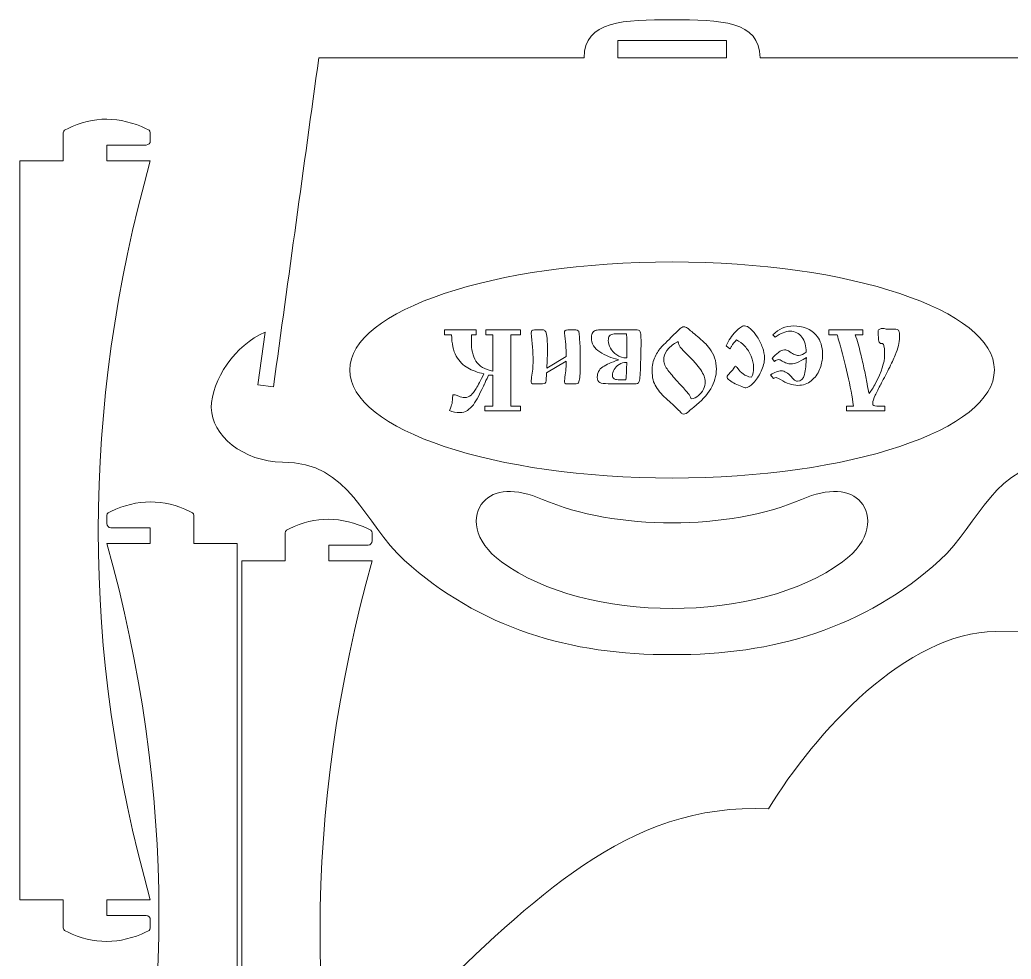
# Model space of a CAD drawing. Header units: centimetres. Extents: x -37.3 to 27.1, y -15.3 to 17.9.
# Drawn here: x -36.06 to -13.27, y -3.76 to 17.82 of the extents above; entities that cross this region are included whole.
import ezdxf

# ---------------------------------------------------------------- set-up
doc = ezdxf.new("R2010")
doc.units = ezdxf.units.CM
doc.header["$MEASUREMENT"] = 0
doc.layers.add('layer 1', color=7, linetype='Continuous')

msp = doc.modelspace()

# ---------------------------------------------------------------- linework, layer by layer
at = {"layer": 'layer 1', "color": 240, "lineweight": 9}
for points, knots in [([(-29.18952, 16.95086), (-29.53694, 14.42991), (-29.88438, 11.90894), (-30.23182, 9.38801), (-30.23182, 9.38801), (-30.23182, 9.38801), (-30.58846, 9.43715), (-30.58846, 9.43715), (-30.58846, 9.43715), (-30.58846, 9.43715), (-30.42197, 10.64517), (-30.42197, 10.64517), (-30.42197, 10.64517), (-31.10748, 10.36367), (-31.65976, 9.53778), (-31.65976, 8.91247), (-31.65976, 8.91247), (-31.65976, 8.28716), (-30.92687, 7.66187), (-30.02315, 7.66187), (-30.02315, 7.66187), (-28.47059, 7.66187), (-28.14708, 6.24784), (-27.22319, 5.40659), (-27.22319, 5.40659), (-25.51089, 3.84742), (-23.38787, 3.21712), (-21.06836, 3.23744), (-21.06836, 3.23744), (-18.74885, 3.21712), (-16.62583, 3.84742), (-14.91353, 5.40659), (-14.91353, 5.40659), (-13.98964, 6.24784), (-13.66613, 7.66187), (-12.11357, 7.66187), (-12.11357, 7.66187), (-11.20985, 7.66187), (-10.47696, 8.28717), (-10.47696, 8.91247), (-10.47696, 8.91247), (-10.47696, 9.53777), (-11.02925, 10.36369), (-11.71476, 10.64519), (-11.71476, 10.64519), (-11.71476, 10.64519), (-11.54827, 9.43717), (-11.54827, 9.43717), (-11.54827, 9.43717), (-11.54827, 9.43717), (-11.9049, 9.38801), (-11.9049, 9.38801), (-11.9049, 9.38801), (-12.25234, 11.90894), (-12.59978, 14.42991), (-12.9472, 16.95086), (-12.9472, 16.95086), (-12.9472, 16.95086), (-19.04644, 16.95086), (-19.04644, 16.95086), (-19.04644, 16.95086), (-19.04644, 17.81034), (-19.96758, 17.82483), (-21.06836, 17.82483), (-21.06836, 17.82483), (-22.16914, 17.82483), (-23.09028, 17.81137), (-23.09028, 16.95086), (-23.09028, 16.95086), (-23.09028, 16.95086), (-29.18952, 16.95086), (-29.18952, 16.95086)], [0, 0, 0, 0, 0.05263158, 0.05263158, 0.05263158, 0.05263158, 0.10526316, 0.10526316, 0.10526316, 0.10526316, 0.15789474, 0.15789474, 0.15789474, 0.15789474, 0.21052632, 0.21052632, 0.21052632, 0.21052632, 0.26315789, 0.26315789, 0.26315789, 0.26315789, 0.31578947, 0.31578947, 0.31578947, 0.31578947, 0.36842105, 0.36842105, 0.36842105, 0.36842105, 0.42105263, 0.42105263, 0.42105263, 0.42105263, 0.47368421, 0.47368421, 0.47368421, 0.47368421, 0.52631579, 0.52631579, 0.52631579, 0.52631579, 0.57894737, 0.57894737, 0.57894737, 0.57894737, 0.63157895, 0.63157895, 0.63157895, 0.63157895, 0.68421053, 0.68421053, 0.68421053, 0.68421053, 0.73684211, 0.73684211, 0.73684211, 0.73684211, 0.78947368, 0.78947368, 0.78947368, 0.78947368, 0.84210526, 0.84210526, 0.84210526, 0.84210526, 0.89473684, 0.89473684, 0.89473684, 0.89473684, 1, 1, 1, 1]), ([(-22.31836, 16.95086), (-22.31836, 16.95086), (-22.31836, 17.35086), (-22.31836, 17.35086), (-22.31836, 17.35086), (-22.31836, 17.35086), (-19.81836, 17.35086), (-19.81836, 17.35086), (-19.81836, 17.35086), (-19.81836, 17.35086), (-19.81836, 16.95086), (-19.81836, 16.95086), (-19.81836, 16.95086), (-19.81836, 16.95086), (-22.31836, 16.95086), (-22.31836, 16.95086)], [0, 0, 0, 0, 0.2, 0.2, 0.2, 0.2, 0.4, 0.4, 0.4, 0.4, 0.6, 0.6, 0.6, 0.6, 1, 1, 1, 1]), ([(-21.06836, 6.26316), (-19.99879, 6.26316), (-18.9292, 6.44269), (-18.09309, 6.80169), (-18.09309, 6.80169), (-17.4622, 7.07258), (-16.97638, 7.03087), (-16.72828, 6.74283), (-16.72828, 6.74283), (-16.46417, 6.43623), (-16.47749, 5.8587), (-17.15061, 5.36455), (-17.15061, 5.36455), (-18.12065, 4.65246), (-19.59451, 4.2964), (-21.06836, 4.2964), (-21.06836, 4.2964), (-22.54221, 4.2964), (-24.01607, 4.65246), (-24.98611, 5.36455), (-24.98611, 5.36455), (-25.65923, 5.8587), (-25.67255, 6.43623), (-25.40844, 6.74283), (-25.40844, 6.74283), (-25.16034, 7.03087), (-24.67453, 7.07259), (-24.04363, 6.80169), (-24.04363, 6.80169), (-23.20751, 6.44268), (-22.13793, 6.26316), (-21.06836, 6.26316)], [0, 0, 0, 0, 0.11111111, 0.11111111, 0.11111111, 0.11111111, 0.22222222, 0.22222222, 0.22222222, 0.22222222, 0.33333333, 0.33333333, 0.33333333, 0.33333333, 0.44444444, 0.44444444, 0.44444444, 0.44444444, 0.55555556, 0.55555556, 0.55555556, 0.55555556, 0.66666667, 0.66666667, 0.66666667, 0.66666667, 0.77777778, 0.77777778, 0.77777778, 0.77777778, 1, 1, 1, 1])]:
    msp.add_open_spline(points, degree=3, knots=knots, dxfattribs=at)
at = {"layer": 'layer 1', "color": 114, "lineweight": 9}
for points in [[(-33.06214, 14.58765), (-33.06214, 14.58765), (-34.06206, 14.58765), (-34.06206, 14.58765), (-34.06206, 14.58765), (-34.06206, 14.58765), (-34.06206, 14.94765), (-34.06206, 14.94765), (-34.06206, 14.94765), (-34.06206, 14.94765), (-33.15464, 14.94767), (-33.15464, 14.94767), (-33.15464, 14.94767), (-33.10379, 14.94767), (-33.06206, 14.99461), (-33.06206, 15.04549), (-33.06206, 15.04549), (-33.06206, 15.04549), (-33.06206, 15.23049), (-33.06206, 15.23049), (-33.06206, 15.23049), (-33.06206, 15.28137), (-33.10842, 15.30156), (-33.15456, 15.32299), (-33.15456, 15.32299), (-33.75955, 15.60409), (-34.36454, 15.62221), (-34.96955, 15.32299), (-34.96955, 15.32299), (-35.01515, 15.30044), (-35.06205, 15.28137), (-35.06205, 15.23049), (-35.06205, 15.23049), (-35.06205, 15.23049), (-35.06206, 14.58765), (-35.06206, 14.58765), (-35.06206, 14.58765), (-35.06206, 14.58765), (-36.06205, 14.58765), (-36.06205, 14.58765), (-36.06205, 14.58765), (-36.06205, 14.58765), (-36.06205, -2.40327), (-36.06205, -2.40327), (-36.06205, -2.40327), (-36.06205, -2.40327), (-35.06206, -2.40327), (-35.06206, -2.40327), (-35.06206, -2.40327), (-35.06206, -2.40327), (-35.06205, -3.04611), (-35.06205, -3.04611), (-35.06205, -3.04611), (-35.06205, -3.09699), (-35.0153, -3.11635), (-34.96955, -3.13861), (-34.96955, -3.13861), (-34.36455, -3.43297), (-33.75954, -3.42392), (-33.15456, -3.13861), (-33.15456, -3.13861), (-33.10855, -3.11691), (-33.06206, -3.09699), (-33.06206, -3.04611), (-33.06206, -3.04611), (-33.06206, -3.04611), (-33.06206, -2.86111), (-33.06206, -2.86111), (-33.06206, -2.86111), (-33.06206, -2.81024), (-33.10369, -2.76325), (-33.15456, -2.76325), (-33.15456, -2.76325), (-33.15456, -2.76325), (-34.06206, -2.76325), (-34.06206, -2.76325), (-34.06206, -2.76325), (-34.06206, -2.76325), (-34.06206, -2.40327), (-34.06206, -2.40327), (-34.06206, -2.40327), (-34.06206, -2.40327), (-33.06205, -2.40361), (-33.06205, -2.40361), (-33.06205, -2.40361), (-34.66124, 3.31886), (-34.65455, 8.86076), (-33.06214, 14.58765)], [(-34.06196, 5.79232), (-34.06196, 5.79232), (-33.06204, 5.79232), (-33.06204, 5.79232), (-33.06204, 5.79232), (-33.06204, 5.79232), (-33.06204, 6.15232), (-33.06204, 6.15232), (-33.06204, 6.15232), (-33.06204, 6.15232), (-33.96946, 6.15234), (-33.96946, 6.15234), (-33.96946, 6.15234), (-34.02031, 6.15234), (-34.06204, 6.19928), (-34.06204, 6.25016), (-34.06204, 6.25016), (-34.06204, 6.25016), (-34.06204, 6.43516), (-34.06204, 6.43516), (-34.06204, 6.43516), (-34.06204, 6.48604), (-34.01568, 6.50623), (-33.96954, 6.52766), (-33.96954, 6.52766), (-33.36455, 6.80876), (-32.75956, 6.82688), (-32.15455, 6.52766), (-32.15455, 6.52766), (-32.10895, 6.50511), (-32.06205, 6.48604), (-32.06205, 6.43516), (-32.06205, 6.43516), (-32.06205, 6.43516), (-32.06204, 5.79232), (-32.06204, 5.79232), (-32.06204, 5.79232), (-32.06204, 5.79232), (-31.06205, 5.79232), (-31.06205, 5.79232), (-31.06205, 5.79232), (-31.06205, 5.79232), (-31.06205, -11.1986), (-31.06205, -11.1986), (-31.06205, -11.1986), (-31.06205, -11.1986), (-32.06204, -11.1986), (-32.06204, -11.1986), (-32.06204, -11.1986), (-32.06204, -11.1986), (-32.06205, -11.84144), (-32.06205, -11.84144), (-32.06205, -11.84144), (-32.06205, -11.89232), (-32.1088, -11.91168), (-32.15455, -11.93394), (-32.15455, -11.93394), (-32.75955, -12.2283), (-33.36456, -12.21925), (-33.96954, -11.93394), (-33.96954, -11.93394), (-34.01555, -11.91224), (-34.06204, -11.89232), (-34.06204, -11.84144), (-34.06204, -11.84144), (-34.06204, -11.84144), (-34.06204, -11.65644), (-34.06204, -11.65644), (-34.06204, -11.65644), (-34.06204, -11.60557), (-34.02041, -11.55858), (-33.96954, -11.55858), (-33.96954, -11.55858), (-33.96954, -11.55858), (-33.06204, -11.55858), (-33.06204, -11.55858), (-33.06204, -11.55858), (-33.06204, -11.55858), (-33.06204, -11.1986), (-33.06204, -11.1986), (-33.06204, -11.1986), (-33.06204, -11.1986), (-34.06205, -11.19894), (-34.06205, -11.19894), (-34.06205, -11.19894), (-32.46286, -5.47647), (-32.46955, 0.06543), (-34.06196, 5.79232)], [(-27.96214, 5.39232), (-27.96214, 5.39232), (-28.96206, 5.39232), (-28.96206, 5.39232), (-28.96206, 5.39232), (-28.96206, 5.39232), (-28.96206, 5.75232), (-28.96206, 5.75232), (-28.96206, 5.75232), (-28.96206, 5.75232), (-28.05464, 5.75234), (-28.05464, 5.75234), (-28.05464, 5.75234), (-28.00379, 5.75234), (-27.96206, 5.79928), (-27.96206, 5.85016), (-27.96206, 5.85016), (-27.96206, 5.85016), (-27.96206, 6.03516), (-27.96206, 6.03516), (-27.96206, 6.03516), (-27.96206, 6.08604), (-28.00842, 6.10623), (-28.05456, 6.12766), (-28.05456, 6.12766), (-28.65955, 6.40876), (-29.26454, 6.42688), (-29.86955, 6.12766), (-29.86955, 6.12766), (-29.91515, 6.10511), (-29.96205, 6.08604), (-29.96205, 6.03516), (-29.96205, 6.03516), (-29.96205, 6.03516), (-29.96206, 5.39232), (-29.96206, 5.39232), (-29.96206, 5.39232), (-29.96206, 5.39232), (-30.96205, 5.39232), (-30.96205, 5.39232), (-30.96205, 5.39232), (-30.96205, 5.39232), (-30.96205, -11.5986), (-30.96205, -11.5986), (-30.96205, -11.5986), (-30.96205, -11.5986), (-29.96206, -11.5986), (-29.96206, -11.5986), (-29.96206, -11.5986), (-29.96206, -11.5986), (-29.96205, -12.24144), (-29.96205, -12.24144), (-29.96205, -12.24144), (-29.96205, -12.29232), (-29.9153, -12.31168), (-29.86955, -12.33394), (-29.86955, -12.33394), (-29.26455, -12.6283), (-28.65954, -12.61925), (-28.05456, -12.33394), (-28.05456, -12.33394), (-28.00855, -12.31224), (-27.96206, -12.29232), (-27.96206, -12.24144), (-27.96206, -12.24144), (-27.96206, -12.24144), (-27.96206, -12.05644), (-27.96206, -12.05644), (-27.96206, -12.05644), (-27.96206, -12.00557), (-28.00369, -11.95858), (-28.05456, -11.95858), (-28.05456, -11.95858), (-28.05456, -11.95858), (-28.96206, -11.95858), (-28.96206, -11.95858), (-28.96206, -11.95858), (-28.96206, -11.95858), (-28.96206, -11.5986), (-28.96206, -11.5986), (-28.96206, -11.5986), (-28.96206, -11.5986), (-27.96205, -11.59894), (-27.96205, -11.59894), (-27.96205, -11.59894), (-29.56124, -5.87647), (-29.55455, -0.33457), (-27.96214, 5.39232)]]:
    msp.add_open_spline(points, degree=3, knots=[0, 0, 0, 0, 0.04347826, 0.04347826, 0.04347826, 0.04347826, 0.08695652, 0.08695652, 0.08695652, 0.08695652, 0.13043478, 0.13043478, 0.13043478, 0.13043478, 0.17391304, 0.17391304, 0.17391304, 0.17391304, 0.2173913, 0.2173913, 0.2173913, 0.2173913, 0.26086957, 0.26086957, 0.26086957, 0.26086957, 0.30434783, 0.30434783, 0.30434783, 0.30434783, 0.34782609, 0.34782609, 0.34782609, 0.34782609, 0.39130435, 0.39130435, 0.39130435, 0.39130435, 0.43478261, 0.43478261, 0.43478261, 0.43478261, 0.47826087, 0.47826087, 0.47826087, 0.47826087, 0.52173913, 0.52173913, 0.52173913, 0.52173913, 0.56521739, 0.56521739, 0.56521739, 0.56521739, 0.60869565, 0.60869565, 0.60869565, 0.60869565, 0.65217391, 0.65217391, 0.65217391, 0.65217391, 0.69565217, 0.69565217, 0.69565217, 0.69565217, 0.73913043, 0.73913043, 0.73913043, 0.73913043, 0.7826087, 0.7826087, 0.7826087, 0.7826087, 0.82608696, 0.82608696, 0.82608696, 0.82608696, 0.86956522, 0.86956522, 0.86956522, 0.86956522, 0.91304348, 0.91304348, 0.91304348, 0.91304348, 1, 1, 1, 1], dxfattribs=at)
at = {"layer": 'layer 1', "color": 250, "lineweight": 9}
for points, knots in [([(-28.47853, 9.77714), (-28.47853, 11.14846), (-25.16019, 12.26055), (-21.06836, 12.26055), (-21.06836, 12.26055), (-16.97652, 12.26055), (-13.65818, 11.14846), (-13.65818, 9.77714), (-13.65818, 9.77714), (-13.65818, 8.40582), (-16.97652, 7.29373), (-21.06836, 7.29373), (-21.06836, 7.29373), (-25.16019, 7.29373), (-28.47853, 8.40582), (-28.47853, 9.77714)], [0, 0, 0, 0, 0.2, 0.2, 0.2, 0.2, 0.4, 0.4, 0.4, 0.4, 0.6, 0.6, 0.6, 0.6, 1, 1, 1, 1]), ([(-20.80549, 8.76343), (-20.82237, 8.76343), (-20.83657, 8.76876), (-20.84767, 8.77986), (-20.84767, 8.77986), (-20.85878, 8.79096), (-20.88231, 8.81583), (-20.91738, 8.85401), (-20.91738, 8.85401), (-20.97644, 8.9144), (-21.06081, 8.99299), (-21.17048, 9.08846), (-21.17048, 9.08846), (-21.2846, 9.18836), (-21.37296, 9.28782), (-21.43468, 9.38729), (-21.43468, 9.38729), (-21.4964, 9.4863), (-21.52748, 9.60886), (-21.52748, 9.7545), (-21.52748, 9.7545), (-21.52748, 9.87882), (-21.50484, 9.98761), (-21.45954, 10.0813), (-21.45954, 10.0813), (-21.41425, 10.17499), (-21.36363, 10.25092), (-21.30858, 10.30909), (-21.30858, 10.30909), (-21.25307, 10.3677), (-21.14073, 10.47826), (-20.97067, 10.64211), (-20.97067, 10.64211), (-20.9205, 10.69228), (-20.88319, 10.72647), (-20.85922, 10.74513), (-20.85922, 10.74513), (-20.8348, 10.76333), (-20.81259, 10.77265), (-20.79217, 10.77265), (-20.79217, 10.77265), (-20.77352, 10.77265), (-20.74821, 10.76066), (-20.71535, 10.73713), (-20.71535, 10.73713), (-20.68249, 10.7136), (-20.61767, 10.66076), (-20.52042, 10.57817), (-20.52042, 10.57817), (-20.4254, 10.49558), (-20.35924, 10.43741), (-20.32194, 10.40278), (-20.32194, 10.40278), (-20.28465, 10.36859), (-20.24335, 10.32108), (-20.19806, 10.26024), (-20.19806, 10.26024), (-20.15277, 10.19986), (-20.11681, 10.13148), (-20.08972, 10.0551), (-20.08972, 10.0551), (-20.06263, 9.97873), (-20.04887, 9.89303), (-20.04887, 9.79712), (-20.04887, 9.79712), (-20.04887, 9.48764), (-20.22293, 9.1968), (-20.57105, 8.92328), (-20.57105, 8.92328), (-20.62255, 8.88287), (-20.66074, 8.84957), (-20.6856, 8.8247), (-20.6856, 8.8247), (-20.7229, 8.78386), (-20.76287, 8.76343), (-20.80549, 8.76343)], [0, 0, 0, 0, 0.05, 0.05, 0.05, 0.05, 0.1, 0.1, 0.1, 0.1, 0.15, 0.15, 0.15, 0.15, 0.2, 0.2, 0.2, 0.2, 0.25, 0.25, 0.25, 0.25, 0.3, 0.3, 0.3, 0.3, 0.35, 0.35, 0.35, 0.35, 0.4, 0.4, 0.4, 0.4, 0.45, 0.45, 0.45, 0.45, 0.5, 0.5, 0.5, 0.5, 0.55, 0.55, 0.55, 0.55, 0.6, 0.6, 0.6, 0.6, 0.65, 0.65, 0.65, 0.65, 0.7, 0.7, 0.7, 0.7, 0.75, 0.75, 0.75, 0.75, 0.8, 0.8, 0.8, 0.8, 0.85, 0.85, 0.85, 0.85, 0.9, 0.9, 0.9, 0.9, 1, 1, 1, 1]), ([(-19.73983, 10.26336), (-19.73983, 10.26336), (-19.82774, 10.33262), (-19.82774, 10.33262), (-19.82774, 10.33262), (-19.7678, 10.45872), (-19.69542, 10.56618), (-19.61061, 10.65632), (-19.61061, 10.65632), (-19.52536, 10.74601), (-19.45609, 10.79086), (-19.40192, 10.79086), (-19.40192, 10.79086), (-19.36107, 10.79086), (-19.31445, 10.76777), (-19.26205, 10.72159), (-19.26205, 10.72159), (-19.20966, 10.67541), (-19.15859, 10.61413), (-19.10931, 10.53732), (-19.10931, 10.53732), (-19.06002, 10.4605), (-19.02006, 10.37969), (-18.98942, 10.29443), (-18.98942, 10.29443), (-18.95878, 10.20963), (-18.94324, 10.13059), (-18.94324, 10.05821), (-18.94324, 10.05821), (-18.94324, 9.95786), (-18.96899, 9.85396), (-19.02006, 9.7465), (-19.02006, 9.7465), (-19.07112, 9.63905), (-19.13151, 9.54936), (-19.20166, 9.47698), (-19.20166, 9.47698), (-19.27138, 9.4046), (-19.3291, 9.3682), (-19.37528, 9.3682), (-19.37528, 9.3682), (-19.38949, 9.3682), (-19.42057, 9.37707), (-19.46808, 9.39528), (-19.46808, 9.39528), (-19.51559, 9.41304), (-19.56533, 9.4348), (-19.61683, 9.46011), (-19.61683, 9.46011), (-19.66789, 9.48542), (-19.7123, 9.5125), (-19.74871, 9.54048), (-19.74871, 9.54048), (-19.78556, 9.56889), (-19.80377, 9.59376), (-19.80377, 9.61596), (-19.80377, 9.61596), (-19.80377, 9.63283), (-19.7789, 9.66747), (-19.72873, 9.71987), (-19.72873, 9.71987), (-19.69676, 9.75361), (-19.67544, 9.77759), (-19.66523, 9.79313), (-19.66523, 9.79313), (-19.65502, 9.80822), (-19.64525, 9.82421), (-19.63548, 9.84108), (-19.63548, 9.84108), (-19.62571, 9.85796), (-19.61772, 9.86639), (-19.61195, 9.86639), (-19.61195, 9.86639), (-19.60307, 9.86639), (-19.58442, 9.84685), (-19.55555, 9.80778), (-19.55555, 9.80778), (-19.52048, 9.7616), (-19.48007, 9.72075), (-19.43433, 9.68612), (-19.43433, 9.68612), (-19.3886, 9.65149), (-19.32422, 9.62573), (-19.24163, 9.60841), (-19.24163, 9.60841), (-19.21099, 9.67013), (-19.19589, 9.7474), (-19.19589, 9.83975), (-19.19589, 9.83975), (-19.19589, 9.92145), (-19.2141, 10.00582), (-19.25095, 10.09329), (-19.25095, 10.09329), (-19.28736, 10.18032), (-19.3362, 10.25802), (-19.39748, 10.32596), (-19.39748, 10.32596), (-19.45831, 10.3939), (-19.52181, 10.44052), (-19.58752, 10.46627), (-19.58752, 10.46627), (-19.62882, 10.42453), (-19.66701, 10.37569), (-19.70208, 10.3193), (-19.70208, 10.3193), (-19.70519, 10.31442), (-19.71008, 10.30687), (-19.71629, 10.29621), (-19.71629, 10.29621), (-19.72296, 10.286), (-19.73095, 10.2749), (-19.73983, 10.26336)], [0, 0, 0, 0, 0.03448276, 0.03448276, 0.03448276, 0.03448276, 0.06896552, 0.06896552, 0.06896552, 0.06896552, 0.10344828, 0.10344828, 0.10344828, 0.10344828, 0.13793103, 0.13793103, 0.13793103, 0.13793103, 0.17241379, 0.17241379, 0.17241379, 0.17241379, 0.20689655, 0.20689655, 0.20689655, 0.20689655, 0.24137931, 0.24137931, 0.24137931, 0.24137931, 0.27586207, 0.27586207, 0.27586207, 0.27586207, 0.31034483, 0.31034483, 0.31034483, 0.31034483, 0.34482759, 0.34482759, 0.34482759, 0.34482759, 0.37931034, 0.37931034, 0.37931034, 0.37931034, 0.4137931, 0.4137931, 0.4137931, 0.4137931, 0.44827586, 0.44827586, 0.44827586, 0.44827586, 0.48275862, 0.48275862, 0.48275862, 0.48275862, 0.51724138, 0.51724138, 0.51724138, 0.51724138, 0.55172414, 0.55172414, 0.55172414, 0.55172414, 0.5862069, 0.5862069, 0.5862069, 0.5862069, 0.62068966, 0.62068966, 0.62068966, 0.62068966, 0.65517241, 0.65517241, 0.65517241, 0.65517241, 0.68965517, 0.68965517, 0.68965517, 0.68965517, 0.72413793, 0.72413793, 0.72413793, 0.72413793, 0.75862069, 0.75862069, 0.75862069, 0.75862069, 0.79310345, 0.79310345, 0.79310345, 0.79310345, 0.82758621, 0.82758621, 0.82758621, 0.82758621, 0.86206897, 0.86206897, 0.86206897, 0.86206897, 0.89655172, 0.89655172, 0.89655172, 0.89655172, 0.93103448, 0.93103448, 0.93103448, 0.93103448, 1, 1, 1, 1]), ([(-18.73499, 9.58177), (-18.73499, 9.58177), (-18.8047, 9.66436), (-18.8047, 9.66436), (-18.8047, 9.66436), (-18.70879, 9.72652), (-18.6262, 9.75761), (-18.55694, 9.75761), (-18.55694, 9.75761), (-18.48278, 9.75761), (-18.40553, 9.71143), (-18.32515, 9.61907), (-18.32515, 9.61907), (-18.29496, 9.58488), (-18.27099, 9.55957), (-18.25278, 9.54358), (-18.25278, 9.54358), (-18.23457, 9.52805), (-18.21282, 9.52005), (-18.18662, 9.52005), (-18.18662, 9.52005), (-18.10492, 9.52005), (-18.05119, 9.572), (-18.02544, 9.67635), (-18.02544, 9.67635), (-17.99968, 9.78025), (-17.98503, 9.91035), (-17.98104, 10.06665), (-17.98104, 10.06665), (-18.02366, 10.03335), (-18.08183, 10.00004), (-18.15598, 9.96585), (-18.15598, 9.96585), (-18.23013, 9.93211), (-18.29008, 9.91479), (-18.33581, 9.91479), (-18.33581, 9.91479), (-18.37, 9.91479), (-18.40197, 9.92012), (-18.43128, 9.93033), (-18.43128, 9.93033), (-18.46547, 9.94321), (-18.50054, 9.96053), (-18.53651, 9.98273), (-18.53651, 9.98273), (-18.57204, 10.00448), (-18.59867, 10.01559), (-18.61555, 10.01559), (-18.61555, 10.01559), (-18.65196, 10.01559), (-18.6857, 10.00182), (-18.71679, 9.97341), (-18.71679, 9.97341), (-18.71679, 9.97341), (-18.77007, 10.04489), (-18.77007, 10.04489), (-18.77007, 10.04489), (-18.72655, 10.09507), (-18.67727, 10.1408), (-18.6231, 10.18076), (-18.6231, 10.18076), (-18.59468, 10.20208), (-18.57159, 10.21717), (-18.55472, 10.22605), (-18.55472, 10.22605), (-18.5374, 10.23493), (-18.51431, 10.23938), (-18.48456, 10.23938), (-18.48456, 10.23938), (-18.44593, 10.23938), (-18.40463, 10.22428), (-18.35979, 10.19453), (-18.35979, 10.19453), (-18.3145, 10.16389), (-18.27853, 10.14214), (-18.25189, 10.13014), (-18.25189, 10.13014), (-18.2248, 10.11816), (-18.19505, 10.11194), (-18.16264, 10.11194), (-18.16264, 10.11194), (-18.10181, 10.11194), (-18.04231, 10.1377), (-17.9837, 10.1892), (-17.9837, 10.1892), (-17.9837, 10.3273), (-18.017, 10.44185), (-18.08361, 10.53243), (-18.08361, 10.53243), (-18.15021, 10.62346), (-18.24034, 10.66875), (-18.35446, 10.66875), (-18.35446, 10.66875), (-18.45525, 10.66875), (-18.56982, 10.62257), (-18.69814, 10.53022), (-18.69814, 10.53022), (-18.69814, 10.53022), (-18.74876, 10.58616), (-18.74876, 10.58616), (-18.74876, 10.58616), (-18.62221, 10.72248), (-18.46236, 10.79086), (-18.26921, 10.79086), (-18.26921, 10.79086), (-18.17685, 10.79086), (-18.08183, 10.7731), (-17.98458, 10.73802), (-17.98458, 10.73802), (-17.8869, 10.7025), (-17.80165, 10.63767), (-17.72882, 10.54353), (-17.72882, 10.54353), (-17.656, 10.44896), (-17.61604, 10.32108), (-17.6085, 10.15989), (-17.6085, 10.15989), (-17.6085, 10.15989), (-17.6085, 10.06887), (-17.6085, 10.06887), (-17.6085, 10.06887), (-17.61382, 9.97873), (-17.63691, 9.88371), (-17.67821, 9.78469), (-17.67821, 9.78469), (-17.7195, 9.68523), (-17.78211, 9.60042), (-17.86692, 9.52982), (-17.86692, 9.52982), (-17.95129, 9.45922), (-18.05519, 9.42414), (-18.17818, 9.42414), (-18.17818, 9.42414), (-18.3034, 9.42414), (-18.4366, 9.46854), (-18.57825, 9.5578), (-18.57825, 9.5578), (-18.61999, 9.58755), (-18.65285, 9.60264), (-18.67638, 9.60264), (-18.67638, 9.60264), (-18.69947, 9.60264), (-18.71901, 9.59554), (-18.73499, 9.58177)], [0, 0, 0, 0, 0.02702703, 0.02702703, 0.02702703, 0.02702703, 0.05405405, 0.05405405, 0.05405405, 0.05405405, 0.08108108, 0.08108108, 0.08108108, 0.08108108, 0.10810811, 0.10810811, 0.10810811, 0.10810811, 0.13513514, 0.13513514, 0.13513514, 0.13513514, 0.16216216, 0.16216216, 0.16216216, 0.16216216, 0.18918919, 0.18918919, 0.18918919, 0.18918919, 0.21621622, 0.21621622, 0.21621622, 0.21621622, 0.24324324, 0.24324324, 0.24324324, 0.24324324, 0.27027027, 0.27027027, 0.27027027, 0.27027027, 0.2972973, 0.2972973, 0.2972973, 0.2972973, 0.32432432, 0.32432432, 0.32432432, 0.32432432, 0.35135135, 0.35135135, 0.35135135, 0.35135135, 0.37837838, 0.37837838, 0.37837838, 0.37837838, 0.40540541, 0.40540541, 0.40540541, 0.40540541, 0.43243243, 0.43243243, 0.43243243, 0.43243243, 0.45945946, 0.45945946, 0.45945946, 0.45945946, 0.48648649, 0.48648649, 0.48648649, 0.48648649, 0.51351351, 0.51351351, 0.51351351, 0.51351351, 0.54054054, 0.54054054, 0.54054054, 0.54054054, 0.56756757, 0.56756757, 0.56756757, 0.56756757, 0.59459459, 0.59459459, 0.59459459, 0.59459459, 0.62162162, 0.62162162, 0.62162162, 0.62162162, 0.64864865, 0.64864865, 0.64864865, 0.64864865, 0.67567568, 0.67567568, 0.67567568, 0.67567568, 0.7027027, 0.7027027, 0.7027027, 0.7027027, 0.72972973, 0.72972973, 0.72972973, 0.72972973, 0.75675676, 0.75675676, 0.75675676, 0.75675676, 0.78378378, 0.78378378, 0.78378378, 0.78378378, 0.81081081, 0.81081081, 0.81081081, 0.81081081, 0.83783784, 0.83783784, 0.83783784, 0.83783784, 0.86486486, 0.86486486, 0.86486486, 0.86486486, 0.89189189, 0.89189189, 0.89189189, 0.89189189, 0.91891892, 0.91891892, 0.91891892, 0.91891892, 0.94594595, 0.94594595, 0.94594595, 0.94594595, 1, 1, 1, 1]), ([(-16.68403, 10.58838), (-16.68403, 10.58838), (-16.8572, 10.58838), (-16.8572, 10.58838), (-16.8572, 10.58838), (-16.81146, 10.45029), (-16.77106, 10.30998), (-16.73554, 10.16655), (-16.73554, 10.16655), (-16.70046, 10.02313), (-16.6716, 9.89614), (-16.64895, 9.78469), (-16.64895, 9.78469), (-16.6263, 9.67368), (-16.60544, 9.5649), (-16.5859, 9.45833), (-16.5859, 9.45833), (-16.56902, 9.36464), (-16.55348, 9.29049), (-16.54016, 9.2372), (-16.54016, 9.2372), (-16.49265, 9.29271), (-16.44203, 9.37308), (-16.38875, 9.47742), (-16.38875, 9.47742), (-16.25155, 9.7323), (-16.18316, 9.94632), (-16.18316, 10.11949), (-16.18316, 10.11949), (-16.18316, 10.20164), (-16.18583, 10.26158), (-16.1916, 10.29932), (-16.1916, 10.29932), (-16.19782, 10.33662), (-16.20537, 10.36059), (-16.21469, 10.37081), (-16.21469, 10.37081), (-16.22402, 10.38102), (-16.23556, 10.3859), (-16.25021, 10.3859), (-16.25021, 10.3859), (-16.25021, 10.3859), (-16.26043, 10.3859), (-16.26043, 10.3859), (-16.26043, 10.3859), (-16.26043, 10.3859), (-16.26575, 10.3859), (-16.26575, 10.3859), (-16.26575, 10.3859), (-16.28662, 10.3859), (-16.30216, 10.40367), (-16.31326, 10.4383), (-16.31326, 10.4383), (-16.32392, 10.47293), (-16.32925, 10.54797), (-16.32925, 10.66298), (-16.32925, 10.66298), (-16.32925, 10.68873), (-16.31682, 10.70738), (-16.2924, 10.71893), (-16.2924, 10.71893), (-16.27553, 10.72603), (-16.25599, 10.72958), (-16.23378, 10.72958), (-16.23378, 10.72958), (-16.21247, 10.72958), (-16.18228, 10.72603), (-16.1432, 10.71893), (-16.1432, 10.71893), (-16.12722, 10.7176), (-16.10324, 10.7167), (-16.07127, 10.7167), (-16.07127, 10.7167), (-16.03397, 10.7167), (-16.00555, 10.7176), (-15.98602, 10.71893), (-15.98602, 10.71893), (-15.9354, 10.71893), (-15.89943, 10.71316), (-15.87767, 10.70072), (-15.87767, 10.70072), (-15.85547, 10.68873), (-15.84304, 10.66342), (-15.83949, 10.62568), (-15.83949, 10.62568), (-15.83949, 10.62568), (-15.83949, 10.53243), (-15.83949, 10.53243), (-15.83949, 10.53243), (-15.84304, 10.46761), (-15.85192, 10.40278), (-15.86569, 10.33884), (-15.86569, 10.33884), (-15.87989, 10.27445), (-15.90432, 10.19986), (-15.93851, 10.11505), (-15.93851, 10.11505), (-15.97314, 10.03024), (-16.02376, 9.92367), (-16.08992, 9.79446), (-16.08992, 9.79446), (-16.13876, 9.70033), (-16.17961, 9.62084), (-16.21291, 9.55602), (-16.21291, 9.55602), (-16.24622, 9.49119), (-16.26398, 9.457), (-16.26575, 9.45345), (-16.26575, 9.45345), (-16.31948, 9.35532), (-16.36433, 9.26917), (-16.40074, 9.19458), (-16.40074, 9.19458), (-16.4367, 9.11998), (-16.45491, 9.05959), (-16.45491, 9.01342), (-16.45491, 9.01342), (-16.45491, 8.98455), (-16.44736, 8.96635), (-16.43226, 8.9588), (-16.43226, 8.9588), (-16.41717, 8.95125), (-16.39452, 8.94725), (-16.36433, 8.94725), (-16.36433, 8.94725), (-16.36433, 8.94725), (-16.1805, 8.94725), (-16.1805, 8.94725), (-16.1805, 8.94725), (-16.1805, 8.94725), (-16.1805, 8.83536), (-16.1805, 8.83536), (-16.1805, 8.83536), (-16.1805, 8.83536), (-17.06012, 8.83536), (-17.06012, 8.83536), (-17.06012, 8.83536), (-17.06012, 8.83536), (-17.06012, 8.94725), (-17.06012, 8.94725), (-17.06012, 8.94725), (-17.06012, 8.94725), (-16.89716, 8.94725), (-16.89716, 8.94725), (-16.89716, 8.94725), (-16.92647, 9.16438), (-16.97131, 9.40682), (-17.0317, 9.67413), (-17.0317, 9.67413), (-17.09209, 9.94144), (-17.15603, 10.18476), (-17.22263, 10.40411), (-17.22263, 10.40411), (-17.24084, 10.46228), (-17.25771, 10.52356), (-17.27281, 10.58838), (-17.27281, 10.58838), (-17.27281, 10.58838), (-17.4673, 10.58838), (-17.4673, 10.58838), (-17.4673, 10.58838), (-17.4673, 10.58838), (-17.4673, 10.70028), (-17.4673, 10.70028), (-17.4673, 10.70028), (-17.4673, 10.70028), (-16.68403, 10.70028), (-16.68403, 10.70028), (-16.68403, 10.70028), (-16.68403, 10.70028), (-16.68403, 10.58838), (-16.68403, 10.58838)], [0, 0, 0, 0, 0.02272727, 0.02272727, 0.02272727, 0.02272727, 0.04545455, 0.04545455, 0.04545455, 0.04545455, 0.06818182, 0.06818182, 0.06818182, 0.06818182, 0.09090909, 0.09090909, 0.09090909, 0.09090909, 0.11363636, 0.11363636, 0.11363636, 0.11363636, 0.13636364, 0.13636364, 0.13636364, 0.13636364, 0.15909091, 0.15909091, 0.15909091, 0.15909091, 0.18181818, 0.18181818, 0.18181818, 0.18181818, 0.20454545, 0.20454545, 0.20454545, 0.20454545, 0.22727273, 0.22727273, 0.22727273, 0.22727273, 0.25, 0.25, 0.25, 0.25, 0.27272727, 0.27272727, 0.27272727, 0.27272727, 0.29545455, 0.29545455, 0.29545455, 0.29545455, 0.31818182, 0.31818182, 0.31818182, 0.31818182, 0.34090909, 0.34090909, 0.34090909, 0.34090909, 0.36363636, 0.36363636, 0.36363636, 0.36363636, 0.38636364, 0.38636364, 0.38636364, 0.38636364, 0.40909091, 0.40909091, 0.40909091, 0.40909091, 0.43181818, 0.43181818, 0.43181818, 0.43181818, 0.45454545, 0.45454545, 0.45454545, 0.45454545, 0.47727273, 0.47727273, 0.47727273, 0.47727273, 0.5, 0.5, 0.5, 0.5, 0.52272727, 0.52272727, 0.52272727, 0.52272727, 0.54545455, 0.54545455, 0.54545455, 0.54545455, 0.56818182, 0.56818182, 0.56818182, 0.56818182, 0.59090909, 0.59090909, 0.59090909, 0.59090909, 0.61363636, 0.61363636, 0.61363636, 0.61363636, 0.63636364, 0.63636364, 0.63636364, 0.63636364, 0.65909091, 0.65909091, 0.65909091, 0.65909091, 0.68181818, 0.68181818, 0.68181818, 0.68181818, 0.70454545, 0.70454545, 0.70454545, 0.70454545, 0.72727273, 0.72727273, 0.72727273, 0.72727273, 0.75, 0.75, 0.75, 0.75, 0.77272727, 0.77272727, 0.77272727, 0.77272727, 0.79545455, 0.79545455, 0.79545455, 0.79545455, 0.81818182, 0.81818182, 0.81818182, 0.81818182, 0.84090909, 0.84090909, 0.84090909, 0.84090909, 0.86363636, 0.86363636, 0.86363636, 0.86363636, 0.88636364, 0.88636364, 0.88636364, 0.88636364, 0.90909091, 0.90909091, 0.90909091, 0.90909091, 0.93181818, 0.93181818, 0.93181818, 0.93181818, 0.95454545, 0.95454545, 0.95454545, 0.95454545, 1, 1, 1, 1]), ([(-25.18626, 9.6577), (-25.18626, 9.6577), (-25.28439, 9.6577), (-25.28439, 9.6577), (-25.28439, 9.6577), (-25.28439, 9.6577), (-25.32169, 9.58355), (-25.32169, 9.58355), (-25.32169, 9.58355), (-25.33946, 9.54891), (-25.35366, 9.5165), (-25.36432, 9.48719), (-25.36432, 9.48719), (-25.37853, 9.45877), (-25.38874, 9.43746), (-25.3954, 9.42458), (-25.3954, 9.42458), (-25.40206, 9.41126), (-25.4105, 9.39395), (-25.42027, 9.37263), (-25.42027, 9.37263), (-25.45135, 9.31047), (-25.48509, 9.24298), (-25.5215, 9.17016), (-25.5215, 9.17016), (-25.55836, 9.09734), (-25.59654, 9.0334), (-25.63651, 8.97834), (-25.63651, 8.97834), (-25.67691, 8.92328), (-25.72265, 8.87932), (-25.77416, 8.8469), (-25.77416, 8.8469), (-25.82567, 8.81405), (-25.88427, 8.79762), (-25.95043, 8.79762), (-25.95043, 8.79762), (-26.03347, 8.79762), (-26.11206, 8.81361), (-26.18533, 8.84558), (-26.18533, 8.84558), (-26.15202, 8.93171), (-26.13382, 8.98145), (-26.12982, 8.99521), (-26.12982, 8.99521), (-26.12583, 9.00897), (-26.12227, 9.03784), (-26.11828, 9.08268), (-26.11828, 9.08268), (-26.11295, 9.12709), (-26.11028, 9.16972), (-26.11028, 9.20968), (-26.11028, 9.20968), (-26.11028, 9.20968), (-26.057, 9.20968), (-26.057, 9.20968), (-26.057, 9.20968), (-26.02548, 9.19857), (-25.99706, 9.18703), (-25.97175, 9.17549), (-25.97175, 9.17549), (-25.92868, 9.15417), (-25.88073, 9.14352), (-25.82833, 9.14352), (-25.82833, 9.14352), (-25.77593, 9.14352), (-25.7302, 9.16128), (-25.68979, 9.1968), (-25.68979, 9.1968), (-25.64983, 9.23232), (-25.60987, 9.28516), (-25.56946, 9.35487), (-25.56946, 9.35487), (-25.5295, 9.42414), (-25.47089, 9.53515), (-25.39362, 9.68745), (-25.39362, 9.68745), (-25.5366, 9.72031), (-25.66048, 9.7656), (-25.76616, 9.82421), (-25.76616, 9.82421), (-25.87184, 9.88282), (-25.95887, 9.97385), (-26.02814, 10.09684), (-26.02814, 10.09684), (-26.09741, 10.22028), (-26.13337, 10.38413), (-26.13693, 10.58838), (-26.13693, 10.58838), (-26.13693, 10.58838), (-26.29722, 10.58838), (-26.29722, 10.58838), (-26.29722, 10.58838), (-26.29722, 10.58838), (-26.29722, 10.70028), (-26.29722, 10.70028), (-26.29722, 10.70028), (-26.29722, 10.70028), (-25.57257, 10.70028), (-25.57257, 10.70028), (-25.57257, 10.70028), (-25.57257, 10.70028), (-25.57257, 10.58838), (-25.57257, 10.58838), (-25.57257, 10.58838), (-25.57257, 10.58838), (-25.67603, 10.58838), (-25.67603, 10.58838), (-25.67603, 10.58838), (-25.67913, 10.52089), (-25.68091, 10.47293), (-25.68091, 10.44452), (-25.68091, 10.44452), (-25.68091, 10.34505), (-25.67336, 10.25802), (-25.65738, 10.18298), (-25.65738, 10.18298), (-25.64139, 10.10795), (-25.61475, 10.04134), (-25.57701, 9.98317), (-25.57701, 9.98317), (-25.53927, 9.925), (-25.4882, 9.87616), (-25.42337, 9.83753), (-25.42337, 9.83753), (-25.35855, 9.79846), (-25.27951, 9.76959), (-25.18626, 9.75139), (-25.18626, 9.75139), (-25.18626, 9.75139), (-25.18626, 10.58838), (-25.18626, 10.58838), (-25.18626, 10.58838), (-25.18626, 10.58838), (-25.35144, 10.58838), (-25.35144, 10.58838), (-25.35144, 10.58838), (-25.35144, 10.58838), (-25.35144, 10.70028), (-25.35144, 10.70028), (-25.35144, 10.70028), (-25.35144, 10.70028), (-24.55219, 10.70028), (-24.55219, 10.70028), (-24.55219, 10.70028), (-24.55219, 10.70028), (-24.55219, 10.58838), (-24.55219, 10.58838), (-24.55219, 10.58838), (-24.55219, 10.58838), (-24.77332, 10.58838), (-24.77332, 10.58838), (-24.77332, 10.58838), (-24.77332, 10.58838), (-24.77332, 8.94681), (-24.77332, 8.94681), (-24.77332, 8.94681), (-24.77332, 8.94681), (-24.55219, 8.94681), (-24.55219, 8.94681), (-24.55219, 8.94681), (-24.55219, 8.94681), (-24.55219, 8.83536), (-24.55219, 8.83536), (-24.55219, 8.83536), (-24.55219, 8.83536), (-25.36965, 8.83536), (-25.36965, 8.83536), (-25.36965, 8.83536), (-25.36965, 8.83536), (-25.36965, 8.94681), (-25.36965, 8.94681), (-25.36965, 8.94681), (-25.36965, 8.94681), (-25.18626, 8.94681), (-25.18626, 8.94681), (-25.18626, 8.94681), (-25.18626, 8.94681), (-25.18626, 9.6577), (-25.18626, 9.6577)], [0, 0, 0, 0, 0.02173913, 0.02173913, 0.02173913, 0.02173913, 0.04347826, 0.04347826, 0.04347826, 0.04347826, 0.06521739, 0.06521739, 0.06521739, 0.06521739, 0.08695652, 0.08695652, 0.08695652, 0.08695652, 0.10869565, 0.10869565, 0.10869565, 0.10869565, 0.13043478, 0.13043478, 0.13043478, 0.13043478, 0.15217391, 0.15217391, 0.15217391, 0.15217391, 0.17391304, 0.17391304, 0.17391304, 0.17391304, 0.19565217, 0.19565217, 0.19565217, 0.19565217, 0.2173913, 0.2173913, 0.2173913, 0.2173913, 0.23913043, 0.23913043, 0.23913043, 0.23913043, 0.26086957, 0.26086957, 0.26086957, 0.26086957, 0.2826087, 0.2826087, 0.2826087, 0.2826087, 0.30434783, 0.30434783, 0.30434783, 0.30434783, 0.32608696, 0.32608696, 0.32608696, 0.32608696, 0.34782609, 0.34782609, 0.34782609, 0.34782609, 0.36956522, 0.36956522, 0.36956522, 0.36956522, 0.39130435, 0.39130435, 0.39130435, 0.39130435, 0.41304348, 0.41304348, 0.41304348, 0.41304348, 0.43478261, 0.43478261, 0.43478261, 0.43478261, 0.45652174, 0.45652174, 0.45652174, 0.45652174, 0.47826087, 0.47826087, 0.47826087, 0.47826087, 0.5, 0.5, 0.5, 0.5, 0.52173913, 0.52173913, 0.52173913, 0.52173913, 0.54347826, 0.54347826, 0.54347826, 0.54347826, 0.56521739, 0.56521739, 0.56521739, 0.56521739, 0.58695652, 0.58695652, 0.58695652, 0.58695652, 0.60869565, 0.60869565, 0.60869565, 0.60869565, 0.63043478, 0.63043478, 0.63043478, 0.63043478, 0.65217391, 0.65217391, 0.65217391, 0.65217391, 0.67391304, 0.67391304, 0.67391304, 0.67391304, 0.69565217, 0.69565217, 0.69565217, 0.69565217, 0.7173913, 0.7173913, 0.7173913, 0.7173913, 0.73913043, 0.73913043, 0.73913043, 0.73913043, 0.76086957, 0.76086957, 0.76086957, 0.76086957, 0.7826087, 0.7826087, 0.7826087, 0.7826087, 0.80434783, 0.80434783, 0.80434783, 0.80434783, 0.82608696, 0.82608696, 0.82608696, 0.82608696, 0.84782609, 0.84782609, 0.84782609, 0.84782609, 0.86956522, 0.86956522, 0.86956522, 0.86956522, 0.89130435, 0.89130435, 0.89130435, 0.89130435, 0.91304348, 0.91304348, 0.91304348, 0.91304348, 0.93478261, 0.93478261, 0.93478261, 0.93478261, 0.95652174, 0.95652174, 0.95652174, 0.95652174, 1, 1, 1, 1]), ([(-23.49941, 9.98095), (-23.49941, 9.98095), (-23.95275, 9.71143), (-23.95275, 9.71143), (-23.95275, 9.71143), (-23.95853, 9.61285), (-23.96297, 9.55158), (-23.96608, 9.52715), (-23.96608, 9.52715), (-23.96874, 9.50318), (-23.9754, 9.48586), (-23.98562, 9.47609), (-23.98562, 9.47609), (-23.99583, 9.46588), (-24.01492, 9.46099), (-24.04289, 9.46099), (-24.04289, 9.46099), (-24.04289, 9.46099), (-24.27423, 9.46099), (-24.27423, 9.46099), (-24.27423, 9.46099), (-24.29776, 9.46099), (-24.30976, 9.4752), (-24.30976, 9.50407), (-24.30976, 9.50407), (-24.30976, 9.51383), (-24.30487, 9.55024), (-24.29599, 9.6133), (-24.29599, 9.6133), (-24.27467, 9.73674), (-24.26402, 9.85929), (-24.26402, 9.98095), (-24.26402, 9.98095), (-24.26402, 10.1972), (-24.27823, 10.41121), (-24.30709, 10.62302), (-24.30709, 10.62302), (-24.30709, 10.65099), (-24.30132, 10.67097), (-24.28977, 10.68251), (-24.28977, 10.68251), (-24.27823, 10.6945), (-24.24848, 10.70028), (-24.20052, 10.70028), (-24.20052, 10.70028), (-24.20052, 10.70028), (-24.04289, 10.70028), (-24.04289, 10.70028), (-24.04289, 10.70028), (-24.01936, 10.70028), (-23.99938, 10.69095), (-23.98428, 10.6723), (-23.98428, 10.6723), (-23.96874, 10.65366), (-23.95631, 10.61325), (-23.94743, 10.55153), (-23.94743, 10.55153), (-23.9381, 10.48981), (-23.93366, 10.39834), (-23.93366, 10.27667), (-23.93366, 10.27667), (-23.93366, 10.12837), (-23.9381, 9.97651), (-23.94743, 9.8211), (-23.94743, 9.8211), (-23.94743, 9.8211), (-23.49941, 10.09018), (-23.49941, 10.09018), (-23.49941, 10.09018), (-23.50473, 10.2749), (-23.5185, 10.45251), (-23.54159, 10.62302), (-23.54159, 10.62302), (-23.54159, 10.65099), (-23.53582, 10.67097), (-23.52427, 10.68251), (-23.52427, 10.68251), (-23.51317, 10.6945), (-23.48298, 10.70028), (-23.43502, 10.70028), (-23.43502, 10.70028), (-23.43502, 10.70028), (-23.27828, 10.70028), (-23.27828, 10.70028), (-23.27828, 10.70028), (-23.25386, 10.70028), (-23.23521, 10.69362), (-23.22322, 10.68029), (-23.22322, 10.68029), (-23.21123, 10.66653), (-23.20368, 10.63856), (-23.20102, 10.59637), (-23.20102, 10.59637), (-23.19791, 10.524), (-23.19436, 10.46805), (-23.18992, 10.42853), (-23.18992, 10.42853), (-23.18148, 10.29977), (-23.17704, 10.15412), (-23.17704, 9.99116), (-23.17704, 9.99116), (-23.17704, 9.8735), (-23.17926, 9.7767), (-23.1837, 9.69988), (-23.1837, 9.69988), (-23.1877, 9.62306), (-23.19391, 9.56845), (-23.2019, 9.53559), (-23.2019, 9.53559), (-23.2099, 9.50318), (-23.21922, 9.48275), (-23.22988, 9.47387), (-23.22988, 9.47387), (-23.24009, 9.46544), (-23.2543, 9.46099), (-23.2725, 9.46099), (-23.2725, 9.46099), (-23.2725, 9.46099), (-23.51006, 9.46099), (-23.51006, 9.46099), (-23.51006, 9.46099), (-23.5327, 9.46099), (-23.54425, 9.4752), (-23.54425, 9.50407), (-23.54425, 9.50407), (-23.54425, 9.51161), (-23.53981, 9.54802), (-23.53138, 9.6133), (-23.53138, 9.6133), (-23.51006, 9.74962), (-23.49941, 9.87216), (-23.49941, 9.98095)], [0, 0, 0, 0, 0.02941176, 0.02941176, 0.02941176, 0.02941176, 0.05882353, 0.05882353, 0.05882353, 0.05882353, 0.08823529, 0.08823529, 0.08823529, 0.08823529, 0.11764706, 0.11764706, 0.11764706, 0.11764706, 0.14705882, 0.14705882, 0.14705882, 0.14705882, 0.17647059, 0.17647059, 0.17647059, 0.17647059, 0.20588235, 0.20588235, 0.20588235, 0.20588235, 0.23529412, 0.23529412, 0.23529412, 0.23529412, 0.26470588, 0.26470588, 0.26470588, 0.26470588, 0.29411765, 0.29411765, 0.29411765, 0.29411765, 0.32352941, 0.32352941, 0.32352941, 0.32352941, 0.35294118, 0.35294118, 0.35294118, 0.35294118, 0.38235294, 0.38235294, 0.38235294, 0.38235294, 0.41176471, 0.41176471, 0.41176471, 0.41176471, 0.44117647, 0.44117647, 0.44117647, 0.44117647, 0.47058824, 0.47058824, 0.47058824, 0.47058824, 0.5, 0.5, 0.5, 0.5, 0.52941176, 0.52941176, 0.52941176, 0.52941176, 0.55882353, 0.55882353, 0.55882353, 0.55882353, 0.58823529, 0.58823529, 0.58823529, 0.58823529, 0.61764706, 0.61764706, 0.61764706, 0.61764706, 0.64705882, 0.64705882, 0.64705882, 0.64705882, 0.67647059, 0.67647059, 0.67647059, 0.67647059, 0.70588235, 0.70588235, 0.70588235, 0.70588235, 0.73529412, 0.73529412, 0.73529412, 0.73529412, 0.76470588, 0.76470588, 0.76470588, 0.76470588, 0.79411765, 0.79411765, 0.79411765, 0.79411765, 0.82352941, 0.82352941, 0.82352941, 0.82352941, 0.85294118, 0.85294118, 0.85294118, 0.85294118, 0.88235294, 0.88235294, 0.88235294, 0.88235294, 0.91176471, 0.91176471, 0.91176471, 0.91176471, 0.94117647, 0.94117647, 0.94117647, 0.94117647, 1, 1, 1, 1]), ([(-21.89557, 9.46099), (-21.89557, 9.46099), (-22.53409, 9.46099), (-22.53409, 9.46099), (-22.53409, 9.46099), (-22.62556, 9.46099), (-22.69039, 9.47032), (-22.72946, 9.48852), (-22.72946, 9.48852), (-22.76809, 9.50673), (-22.78763, 9.54802), (-22.78763, 9.6133), (-22.78763, 9.6133), (-22.78763, 9.71231), (-22.74589, 9.79002), (-22.66285, 9.8473), (-22.66285, 9.8473), (-22.57938, 9.90413), (-22.46216, 9.95609), (-22.31074, 10.00226), (-22.31074, 10.00226), (-22.31074, 10.00226), (-22.31074, 10.01781), (-22.31074, 10.01781), (-22.31074, 10.01781), (-22.45994, 10.05377), (-22.59936, 10.11194), (-22.72901, 10.19186), (-22.72901, 10.19186), (-22.85823, 10.27179), (-22.92305, 10.38191), (-22.92305, 10.52222), (-22.92305, 10.52222), (-22.92305, 10.57506), (-22.91284, 10.61458), (-22.89198, 10.64033), (-22.89198, 10.64033), (-22.87155, 10.66653), (-22.84535, 10.68296), (-22.81294, 10.69007), (-22.81294, 10.69007), (-22.78052, 10.69672), (-22.73745, 10.70028), (-22.68373, 10.70028), (-22.68373, 10.70028), (-22.68373, 10.70028), (-21.86894, 10.70028), (-21.86894, 10.70028), (-21.86894, 10.70028), (-21.84585, 10.70028), (-21.82853, 10.69406), (-21.81654, 10.68207), (-21.81654, 10.68207), (-21.80455, 10.67008), (-21.79567, 10.64211), (-21.7899, 10.59904), (-21.7899, 10.59904), (-21.78413, 10.55597), (-21.78102, 10.49203), (-21.78102, 10.40677), (-21.78102, 10.40677), (-21.78102, 10.33973), (-21.78191, 10.28467), (-21.78368, 10.2416), (-21.78368, 10.2416), (-21.78945, 10.01337), (-21.79345, 9.85707), (-21.79656, 9.77315), (-21.79656, 9.77315), (-21.79966, 9.68878), (-21.80455, 9.62262), (-21.81121, 9.57467), (-21.81121, 9.57467), (-21.81787, 9.52715), (-21.82719, 9.49608), (-21.83919, 9.48231), (-21.83919, 9.48231), (-21.85117, 9.4681), (-21.86982, 9.46099), (-21.89557, 9.46099)], [0, 0, 0, 0, 0.04761905, 0.04761905, 0.04761905, 0.04761905, 0.0952381, 0.0952381, 0.0952381, 0.0952381, 0.14285714, 0.14285714, 0.14285714, 0.14285714, 0.19047619, 0.19047619, 0.19047619, 0.19047619, 0.23809524, 0.23809524, 0.23809524, 0.23809524, 0.28571429, 0.28571429, 0.28571429, 0.28571429, 0.33333333, 0.33333333, 0.33333333, 0.33333333, 0.38095238, 0.38095238, 0.38095238, 0.38095238, 0.42857143, 0.42857143, 0.42857143, 0.42857143, 0.47619048, 0.47619048, 0.47619048, 0.47619048, 0.52380952, 0.52380952, 0.52380952, 0.52380952, 0.57142857, 0.57142857, 0.57142857, 0.57142857, 0.61904762, 0.61904762, 0.61904762, 0.61904762, 0.66666667, 0.66666667, 0.66666667, 0.66666667, 0.71428571, 0.71428571, 0.71428571, 0.71428571, 0.76190476, 0.76190476, 0.76190476, 0.76190476, 0.80952381, 0.80952381, 0.80952381, 0.80952381, 0.85714286, 0.85714286, 0.85714286, 0.85714286, 0.9047619, 0.9047619, 0.9047619, 0.9047619, 1, 1, 1, 1]), ([(-22.11359, 10.60437), (-22.11448, 10.60437), (-22.13624, 10.60525), (-22.17931, 10.60703), (-22.17931, 10.60703), (-22.22194, 10.60881), (-22.25613, 10.60969), (-22.28143, 10.60969), (-22.28143, 10.60969), (-22.34671, 10.60969), (-22.396, 10.60703), (-22.42974, 10.60126), (-22.42974, 10.60126), (-22.46349, 10.59549), (-22.48924, 10.58172), (-22.507, 10.55908), (-22.507, 10.55908), (-22.52521, 10.53687), (-22.53409, 10.50135), (-22.53409, 10.45251), (-22.53409, 10.45251), (-22.53409, 10.40056), (-22.51766, 10.34372), (-22.4848, 10.28156), (-22.4848, 10.28156), (-22.45194, 10.21939), (-22.4031, 10.16611), (-22.33872, 10.12171), (-22.33872, 10.12171), (-22.27433, 10.07775), (-22.1984, 10.05555), (-22.11093, 10.05555), (-22.11093, 10.05555), (-22.11093, 10.05644), (-22.11004, 10.0853), (-22.10827, 10.14258), (-22.10827, 10.14258), (-22.10649, 10.19986), (-22.1056, 10.2447), (-22.1056, 10.27667), (-22.1056, 10.27667), (-22.1056, 10.34061), (-22.10827, 10.44984), (-22.11359, 10.60437)], [0, 0, 0, 0, 0.08333333, 0.08333333, 0.08333333, 0.08333333, 0.16666667, 0.16666667, 0.16666667, 0.16666667, 0.25, 0.25, 0.25, 0.25, 0.33333333, 0.33333333, 0.33333333, 0.33333333, 0.41666667, 0.41666667, 0.41666667, 0.41666667, 0.5, 0.5, 0.5, 0.5, 0.58333333, 0.58333333, 0.58333333, 0.58333333, 0.66666667, 0.66666667, 0.66666667, 0.66666667, 0.75, 0.75, 0.75, 0.75, 0.83333333, 0.83333333, 0.83333333, 0.83333333, 1, 1, 1, 1]), ([(-20.62965, 9.1151), (-20.56661, 9.12398), (-20.51066, 9.1484), (-20.46137, 9.18881), (-20.46137, 9.18881), (-20.41208, 9.22921), (-20.37389, 9.27806), (-20.34726, 9.33534), (-20.34726, 9.33534), (-20.32017, 9.39261), (-20.30685, 9.44989), (-20.30685, 9.50673), (-20.30685, 9.50673), (-20.30685, 9.54891), (-20.31573, 9.59243), (-20.33304, 9.63772), (-20.33304, 9.63772), (-20.35036, 9.68301), (-20.37567, 9.73096), (-20.40986, 9.78114), (-20.40986, 9.78114), (-20.44361, 9.83131), (-20.48401, 9.88327), (-20.53152, 9.9361), (-20.53152, 9.9361), (-20.57859, 9.98894), (-20.63809, 10.05111), (-20.70958, 10.12215), (-20.70958, 10.12215), (-20.79617, 10.20741), (-20.853, 10.26824), (-20.8792, 10.30421), (-20.8792, 10.30421), (-20.9054, 10.34017), (-20.92094, 10.38146), (-20.92582, 10.42853), (-20.92582, 10.42853), (-21.00264, 10.39878), (-21.07501, 10.34949), (-21.14162, 10.27978), (-21.14162, 10.27978), (-21.20867, 10.21007), (-21.2473, 10.13725), (-21.25884, 10.06088), (-21.25884, 10.06088), (-21.25884, 10.06088), (-21.25884, 9.97029), (-21.25884, 9.97029), (-21.25884, 9.97029), (-21.25307, 9.93433), (-21.23975, 9.89703), (-21.21844, 9.8584), (-21.21844, 9.8584), (-21.19712, 9.81933), (-21.17181, 9.78159), (-21.14295, 9.74428), (-21.14295, 9.74428), (-21.11409, 9.70699), (-21.0799, 9.66614), (-21.04127, 9.62262), (-21.04127, 9.62262), (-21.00264, 9.57866), (-20.95691, 9.5276), (-20.90406, 9.46988), (-20.90406, 9.46988), (-20.85656, 9.41659), (-20.81615, 9.37219), (-20.78284, 9.33534), (-20.78284, 9.33534), (-20.74954, 9.29848), (-20.72334, 9.26829), (-20.70425, 9.24475), (-20.70425, 9.24475), (-20.68516, 9.22078), (-20.67006, 9.19902), (-20.6594, 9.17993), (-20.6594, 9.17993), (-20.6483, 9.16039), (-20.63809, 9.13907), (-20.62965, 9.1151)], [0, 0, 0, 0, 0.04761905, 0.04761905, 0.04761905, 0.04761905, 0.0952381, 0.0952381, 0.0952381, 0.0952381, 0.14285714, 0.14285714, 0.14285714, 0.14285714, 0.19047619, 0.19047619, 0.19047619, 0.19047619, 0.23809524, 0.23809524, 0.23809524, 0.23809524, 0.28571429, 0.28571429, 0.28571429, 0.28571429, 0.33333333, 0.33333333, 0.33333333, 0.33333333, 0.38095238, 0.38095238, 0.38095238, 0.38095238, 0.42857143, 0.42857143, 0.42857143, 0.42857143, 0.47619048, 0.47619048, 0.47619048, 0.47619048, 0.52380952, 0.52380952, 0.52380952, 0.52380952, 0.57142857, 0.57142857, 0.57142857, 0.57142857, 0.61904762, 0.61904762, 0.61904762, 0.61904762, 0.66666667, 0.66666667, 0.66666667, 0.66666667, 0.71428571, 0.71428571, 0.71428571, 0.71428571, 0.76190476, 0.76190476, 0.76190476, 0.76190476, 0.80952381, 0.80952381, 0.80952381, 0.80952381, 0.85714286, 0.85714286, 0.85714286, 0.85714286, 0.9047619, 0.9047619, 0.9047619, 0.9047619, 1, 1, 1, 1]), ([(-22.11093, 9.95165), (-22.17798, 9.95165), (-22.23659, 9.9361), (-22.28632, 9.90502), (-22.28632, 9.90502), (-22.3365, 9.87394), (-22.37424, 9.83531), (-22.39999, 9.78958), (-22.39999, 9.78958), (-22.42575, 9.7434), (-22.43862, 9.69944), (-22.43862, 9.6577), (-22.43862, 9.6577), (-22.43862, 9.61596), (-22.42441, 9.58755), (-22.39555, 9.572), (-22.39555, 9.572), (-22.36713, 9.55646), (-22.32451, 9.54891), (-22.26812, 9.54891), (-22.26812, 9.54891), (-22.2437, 9.54891), (-22.19752, 9.55069), (-22.13002, 9.55424), (-22.13002, 9.55424), (-22.11714, 9.67724), (-22.11093, 9.80956), (-22.11093, 9.95165)], [0, 0, 0, 0, 0.125, 0.125, 0.125, 0.125, 0.25, 0.25, 0.25, 0.25, 0.375, 0.375, 0.375, 0.375, 0.5, 0.5, 0.5, 0.5, 0.625, 0.625, 0.625, 0.625, 0.75, 0.75, 0.75, 0.75, 1, 1, 1, 1])]:
    msp.add_open_spline(points, degree=3, knots=knots, dxfattribs=at)
at = {"layer": 'layer 1', "color": 175, "lineweight": 9}
msp.add_open_spline([(-9.60932, -4.68831), (-9.60932, -4.90414), (-9.60932, -5.11998), (-9.60932, -5.33581), (-9.60932, -5.33581), (-9.60932, -5.38663), (-9.66634, -5.45311), (-9.72483, -5.42831), (-9.72483, -5.42831), (-9.72483, -5.42831), (-12.49381, -5.42831), (-12.49381, -5.42831), (-12.49381, -5.42831), (-12.55582, -5.44215), (-12.60932, -5.38669), (-12.60932, -5.33581), (-12.60932, -5.33581), (-12.60932, -5.33581), (-12.60932, -5.15081), (-12.60932, -5.15081), (-12.60932, -5.15081), (-12.60932, -5.09993), (-12.55729, -5.05831), (-12.49381, -5.05831), (-12.49381, -5.05831), (-12.49381, -5.05831), (-11.60932, -5.05831), (-11.60932, -5.05831), (-11.60932, -5.05831), (-11.60932, -5.05831), (-11.60932, -4.69831), (-11.60932, -4.69831), (-11.60932, -4.69831), (-11.60932, -4.69831), (-21.77932, -4.69831), (-21.77932, -4.69831), (-21.77932, -4.69831), (-21.77932, -4.91414), (-21.77932, -5.11998), (-21.77932, -5.33581), (-21.77932, -5.33581), (-21.77932, -5.38666), (-21.83161, -5.43458), (-21.89483, -5.42831), (-21.89483, -5.42831), (-21.89483, -5.42831), (-24.66381, -5.42831), (-24.66381, -5.42831), (-24.66381, -5.42831), (-24.72735, -5.42831), (-24.77932, -5.38669), (-24.77932, -5.33581), (-24.77932, -5.33581), (-24.77932, -5.33581), (-24.77932, -5.15081), (-24.77932, -5.15081), (-24.77932, -5.15081), (-24.77932, -5.09993), (-24.72732, -5.05831), (-24.66381, -5.05831), (-24.66381, -5.05831), (-24.66381, -5.05831), (-23.77932, -5.05831), (-23.77932, -5.05831), (-23.77932, -5.05831), (-23.77932, -5.05831), (-23.77932, -4.69831), (-23.77932, -4.69831), (-23.77932, -4.69831), (-23.77932, -4.69831), (-26.69776, -4.69831), (-26.69776, -4.69831), (-26.69776, -4.69831), (-24.29465, -2.46319), (-22.13163, -0.13997), (-18.85476, -0.3124), (-18.85476, -0.3124), (-17.77318, 1.4534), (-15.67596, 3.7567), (-13.62983, 3.7631), (-13.62983, 3.7631), (-13.62983, 3.7631), (-2.48401, 3.76138), (-2.48401, 3.76138), (-2.48401, 3.76138), (-2.48401, 3.76138), (-2.56539, 2.82232), (-2.56539, 2.82232), (-2.56539, 2.82232), (-2.56539, 2.82232), (-2.20673, 2.79126), (-2.20673, 2.79126), (-2.20673, 2.79126), (-2.20673, 2.79126), (-2.12243, 3.76469), (-2.12243, 3.76469), (-2.12243, 3.76469), (-2.12243, 3.76469), (-2.04792, 3.7631), (-2.04792, 3.7631), (-2.04792, 3.7631), (0.591, 3.83461), (0.06852, 0.74258), (-0.65378, 1.28948), (-0.65378, 1.28948), (-1.80444, 2.1607), (-2.35831, -1.47567), (-2.35676, -4.68831), (-2.35676, -4.68831), (-2.35676, -4.68831), (-9.60932, -4.68831), (-9.60932, -4.68831)], degree=3, knots=[0, 0, 0, 0, 0.03448276, 0.03448276, 0.03448276, 0.03448276, 0.06896552, 0.06896552, 0.06896552, 0.06896552, 0.10344828, 0.10344828, 0.10344828, 0.10344828, 0.13793103, 0.13793103, 0.13793103, 0.13793103, 0.17241379, 0.17241379, 0.17241379, 0.17241379, 0.20689655, 0.20689655, 0.20689655, 0.20689655, 0.24137931, 0.24137931, 0.24137931, 0.24137931, 0.27586207, 0.27586207, 0.27586207, 0.27586207, 0.31034483, 0.31034483, 0.31034483, 0.31034483, 0.34482759, 0.34482759, 0.34482759, 0.34482759, 0.37931034, 0.37931034, 0.37931034, 0.37931034, 0.4137931, 0.4137931, 0.4137931, 0.4137931, 0.44827586, 0.44827586, 0.44827586, 0.44827586, 0.48275862, 0.48275862, 0.48275862, 0.48275862, 0.51724138, 0.51724138, 0.51724138, 0.51724138, 0.55172414, 0.55172414, 0.55172414, 0.55172414, 0.5862069, 0.5862069, 0.5862069, 0.5862069, 0.62068966, 0.62068966, 0.62068966, 0.62068966, 0.65517241, 0.65517241, 0.65517241, 0.65517241, 0.68965517, 0.68965517, 0.68965517, 0.68965517, 0.72413793, 0.72413793, 0.72413793, 0.72413793, 0.75862069, 0.75862069, 0.75862069, 0.75862069, 0.79310345, 0.79310345, 0.79310345, 0.79310345, 0.82758621, 0.82758621, 0.82758621, 0.82758621, 0.86206897, 0.86206897, 0.86206897, 0.86206897, 0.89655172, 0.89655172, 0.89655172, 0.89655172, 0.93103448, 0.93103448, 0.93103448, 0.93103448, 1, 1, 1, 1], dxfattribs=at)

doc.saveas('drawing.dxf')
